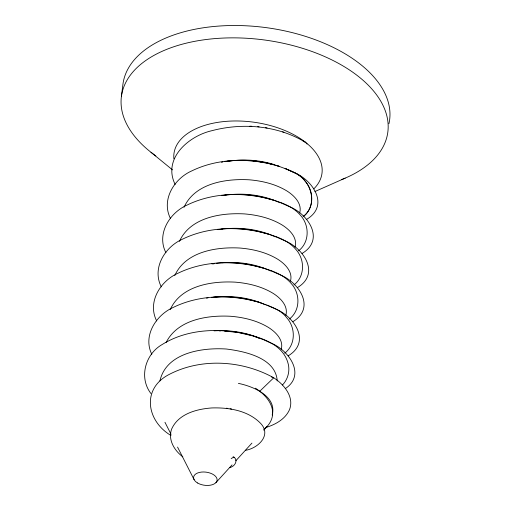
<?xml version="1.0" encoding="UTF-8"?>
<svg xmlns="http://www.w3.org/2000/svg" width="511" height="511" viewBox="0 0 511 511"><rect width="100%" height="100%" fill="white"/><g stroke="black" fill="none" stroke-linecap="round" stroke-linejoin="round"><path stroke-width="0.77" d="M121.394 96.566L122.947 84.181A134.534 75.034 7.7 0 1 269.489 28.105A134.534 75.034 7.7 0 1 388.935 123.726M159.917 380.906C166.228 352.692 202.126 347.448 226.309 349.013C244.756 351.319 275.889 357.802 277.224 380.97M272.184 415.034C277.218 396.114 252.932 386.335 238.382 383.371M299.689 212.908C302.384 203.525 294.087 195.464 286.837 190.922C275.493 184.056 262.296 180.894 249.189 179.802C225.581 178.48 194.87 183.277 184.017 207.287M295.071 247.03C297.772 237.641 289.475 229.586 282.225 225.044C270.881 218.178 257.685 215.01 244.571 213.917C220.969 212.595 190.258 217.399 179.406 241.409M290.459 281.146C293.154 271.763 284.863 263.702 277.614 259.16C266.269 252.293 253.073 249.132 239.959 248.039C216.357 246.717 185.646 251.514 174.788 275.531M285.847 315.268C288.543 305.878 280.252 297.824 273.002 293.282C261.658 286.416 248.461 283.247 235.347 282.155C211.746 280.833 181.028 285.636 170.176 309.647M281.235 349.39C283.931 340 275.64 331.939 268.39 327.398C257.046 320.531 243.849 317.369 230.736 316.277C207.472 315.006 177.7 319.528 166.12 342.491M282.487 384.975C288.159 379.105 290.337 370.232 287.802 362.44C282.666 345.053 263.663 338.569 247.854 334.36C219.519 327.813 187.569 328.714 162.294 344.446C145.284 354.014 138.634 377.597 150.943 393.534M215.961 482.588L232.064 464.908M235.827 460.781L251.929 443.107M263.733 430.141L266.959 426.608M259.754 391.254L273.743 377.789C283.918 384.432 294.393 396.67 289.558 409.592C285.266 419.32 275.135 424.743 265.401 427.656M303.144 216.728C314.291 208.252 314.22 191.286 305.188 181.277C298.756 172.584 287.578 169.697 277.965 165.922C269.616 163.348 261.032 161.572 252.332 160.716C243.23 159.949 234.012 160.039 224.993 161.604M298.533 250.85C309.564 242.444 309.64 225.683 300.787 215.655C291.538 204.445 276.247 200.817 262.699 197.265C252.357 194.876 241.703 194.11 231.113 194.499M293.921 284.972C304.952 276.566 305.022 259.805 296.169 249.777C286.927 238.56 271.635 234.939 258.087 231.387C247.746 228.992 237.091 228.232 226.501 228.621M289.309 319.088C300.34 310.682 300.411 293.921 291.557 283.892C282.315 272.682 267.023 269.054 253.475 265.503C243.134 263.114 232.479 262.347 221.889 262.737M284.691 353.21C295.837 344.727 295.767 327.762 286.735 317.753C280.303 309.059 269.125 306.172 259.511 302.403C253.897 300.736 248.237 299.325 242.47 298.303C232.748 296.904 222.853 296.176 213.061 297.293M303.31 216.447C318.858 204.528 310.835 179.182 294.202 172.629L287.623 169.563M306.664 219.36C329.953 205.422 312.738 179.84 293.831 172.424L285.093 168.541M302.052 253.482C325.341 239.538 308.12 213.962 289.22 206.546L280.482 202.656M297.44 287.597C320.729 273.66 303.508 248.078 284.601 240.662L275.87 236.778M292.829 321.719C316.117 307.775 298.897 282.2 279.99 274.784M288.21 355.835C311.506 341.897 294.285 316.315 275.378 308.9L266.646 305.016M285.272 388.647C306.511 374.697 288.351 349.633 270.766 343.022L270.287 342.811M231.183 458.591L233.866 457.026C238.675 460.615 234.447 466.824 229.631 467.578M314.897 191.542L345.206 178.122M245.523 450.312C257.601 448.441 271.865 435.474 260.84 423.6C248.429 410.582 229.069 407.388 211.822 407.944C196.658 409.004 178.352 413.865 171.645 429.055C167.691 439.601 174.417 450.689 182.829 456.815M221.455 162.281L222.873 162.013M224.974 161.68L227.976 161.118M221.863 195.515L226.194 194.998M217.252 229.637L222.285 229.056M211.886 263.893L214.135 263.472M206.527 298.156L208.022 297.875M228.379 161.278C243.555 158.908 259.326 159.93 274.005 164.523M223.761 195.394C242.61 192.526 262.507 194.595 279.849 202.758M218.369 229.656L219.928 229.375M212.978 263.919L214.537 263.638M221.429 229.158C239.589 226.884 258.592 229.011 275.237 236.874M216.096 263.35C234.485 260.968 253.756 263.012 270.619 270.996M211.484 297.472C229.611 295.134 248.621 297.051 265.305 304.805M214.096 330.841C229.688 329.972 245.708 332.054 259.984 338.614M219.296 330.879L220.822 330.834M235.731 160.384L252.332 160.716L263.267 162.262M249.828 126.179L251.821 126.268M224.47 331.071L237.858 332.418M226.309 408.219L227.849 408.385M257.659 126.683L259.083 126.843M230.084 408.787L231.572 409.055M265.535 127.705L267.1 127.999M267.31 163.15L271.341 164.037M238.567 332.565L252.53 335.88M276.355 165.5L279.268 166.369M253.29 336.097L263.05 339.483M279.376 166.42C250.958 157.803 218.817 157.733 191.759 170.91C174.136 178.671 160.927 199.942 170.527 218.599M274.765 200.542C246.347 191.919 214.205 191.849 187.147 205.032C169.518 212.793 156.315 234.057 165.915 252.715M270.153 234.658C241.729 226.041 209.593 225.971 182.536 239.148C164.906 246.909 151.703 268.179 161.297 286.837M265.541 268.78C237.117 260.156 204.981 260.093 177.924 273.27C160.294 281.031 147.091 302.295 156.685 320.953M260.929 302.895C232.505 294.279 200.369 294.208 173.312 307.386C156.021 315.063 142.665 335.797 151.805 354.321M282.577 131.806L283.88 132.253M271.258 270.894L279.511 274.573M271.565 377.029L273.743 377.789C242.316 360.344 201.347 357.63 169.115 374.474C141.304 388.705 146.561 421.038 170.987 435.5M286.115 168.892L286.933 169.243M263.772 339.815L269.565 342.479M302.87 140.825L305.572 142.371L307.047 144.051M233.093 456.796L234.46 457.575M305.572 142.371C277.837 125.451 242.776 122.499 211.707 130.733C188.521 136.06 162.415 158.627 175.139 184.477M150.969 152.272L172.533 169.907M164.957 422.271L171.076 434.318M177.553 447.074L194.116 479.676M255.487 388.207A58.075 32.391 7.7 0 1 263.963 429.406M173.881 158.832A74.67 41.647 7.7 0 1 263.657 123.924A74.67 41.647 7.7 0 1 313.799 188.872M155.829 155.912A134.399 74.964 7.7 0 1 165.647 49.797A134.399 74.964 7.7 0 1 355.068 73.884A134.399 74.964 7.7 0 1 341.725 179.546M197.578 482.991A11.849 6.611 7.7 0 0 216.9 481.094A11.849 6.611 7.7 0 0 201.577 472.068A11.849 6.611 7.7 0 0 197.578 482.991"/></g></svg>
